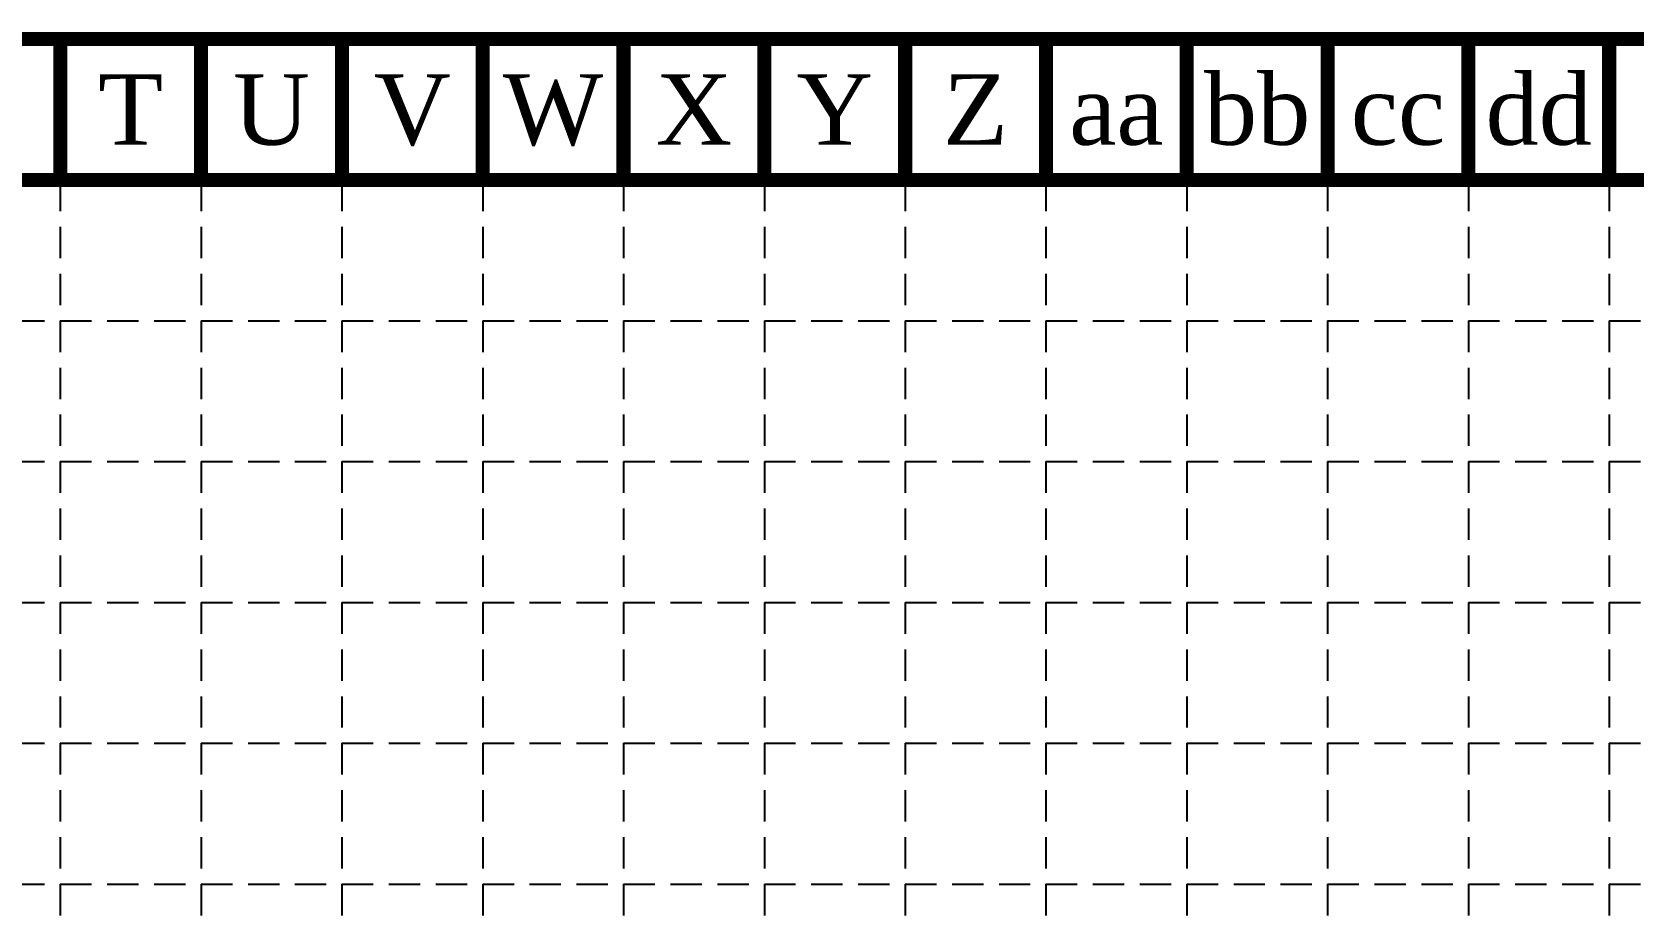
# Model space of a CAD drawing. Header units: inches. Extents: x -2116 to 192, y -2317 to -873.
# Drawn here: x -1401.1 to -991.5, y -1099.2 to -873 of the extents above; entities that cross this region are included whole.
import ezdxf
from ezdxf.enums import TextEntityAlignment as Align

# ---------------------------------------------------------------- set-up
doc = ezdxf.new("R2010")
doc.units = ezdxf.units.IN
doc.header["$LTSCALE"] = 40
doc.header["$MEASUREMENT"] = 0
doc.linetypes.add('DASHED', pattern=[0.75, 0.5, -0.25])
doc.layers.add('BASE', color=7, linetype='Continuous')
doc.layers.add('grid', color=9, linetype='Continuous')
doc.styles.get("Standard").update_dxf_attribs({"font": 'TIMES.TTF', "height": 25})

msp = doc.modelspace()

# ---------------------------------------------------------------- linework, layer by layer
at = {"layer": 'BASE', "const_width": 3.6}
for points in [[(-2113.87, -2314.78), (190.13, -2314.78), (190.13, -874.78), (-2113.87, -874.78)], [(-2077.87, -2278.78), (154.13, -2278.78), (154.13, -910.78), (-2077.87, -910.78)]]:
    msp.add_lwpolyline(points, close=True, dxfattribs=at)
for points in [[(-1393.87, -910.78), (-1393.87, -874.78)], [(-1357.87, -910.78), (-1357.87, -874.78)], [(-1321.87, -910.78), (-1321.87, -874.78)], [(-1285.87, -910.78), (-1285.87, -874.78)], [(-1249.87, -910.78), (-1249.87, -874.78)], [(-1213.87, -910.78), (-1213.87, -874.78)], [(-1177.87, -910.78), (-1177.87, -874.78)], [(-1141.87, -910.78), (-1141.87, -874.78)], [(-1105.87, -910.78), (-1105.87, -874.78)], [(-1069.87, -910.78), (-1069.87, -874.78)], [(-1033.87, -910.78), (-1033.87, -874.78)], [(-997.87, -910.78), (-997.87, -874.78)]]:
    msp.add_lwpolyline(points, dxfattribs=at)
at = {"layer": 'grid', "color": 8, "linetype": 'DASHED', "ltscale": 0.4}
for p, q in [((-1393.87, -910.78), (-1393.87, -2278.78)), ((-1357.87, -910.78), (-1357.87, -2278.78)), ((-1321.87, -910.78), (-1321.87, -2278.78)), ((-1285.87, -910.78), (-1285.87, -2278.78)), ((-1249.87, -910.78), (-1249.87, -2278.78)), ((-1213.87, -910.78), (-1213.87, -2278.78)), ((-1177.87, -910.78), (-1177.87, -2278.78)), ((-1141.87, -910.78), (-1141.87, -2278.78)), ((-1105.87, -910.78), (-1105.87, -2278.78)), ((-1069.87, -910.78), (-1069.87, -2278.78)), ((-1033.87, -910.78), (-1033.87, -2278.78)), ((-997.87, -910.78), (-997.87, -2278.78)), ((-1573.87, -946.78), (154.13, -946.78)), ((-1573.87, -982.78), (154.13, -982.78)), ((-1573.87, -1018.78), (154.13, -1018.78)), ((-1573.87, -1054.78), (154.13, -1054.78)), ((-2077.87, -1090.78), (154.13, -1090.78))]:
    msp.add_line(p, q, dxfattribs=at)

# ---------------------------------------------------------------- texts
at = {"layer": 'BASE'}
for s, p in [('T', (-1375.87, -892.78)), ('U', (-1339.87, -892.78)), ('V', (-1303.87, -892.78)), ('W', (-1267.87, -892.78)), ('X', (-1231.87, -892.78)), ('Y', (-1195.87, -892.78)), ('Z', (-1159.87, -892.78)), ('bb', (-1087.87, -892.78)), ('dd', (-1015.87, -892.78)), ('aa', (-1123.87, -892.78)), ('cc', (-1051.87, -892.78))]:
    msp.add_text(s, height=18, dxfattribs=at).set_placement(p, align=Align.MIDDLE_CENTER)

doc.saveas('drawing.dxf')
